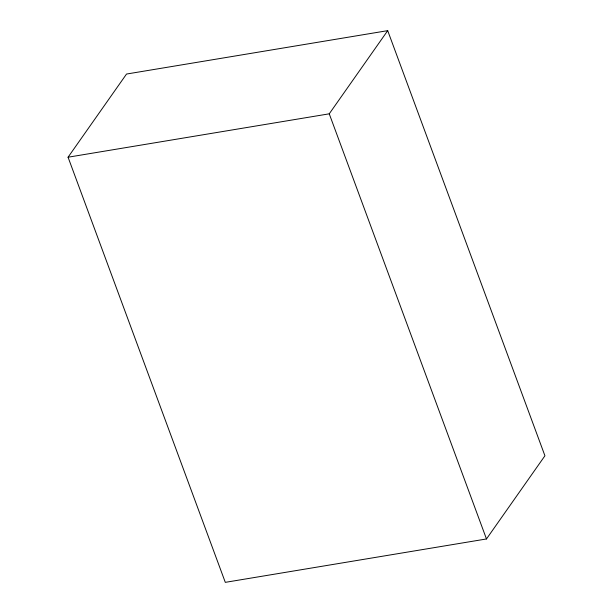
<?xml version="1.0" encoding="UTF-8"?>
<svg xmlns="http://www.w3.org/2000/svg" width="613" height="613" viewBox="0 0 613 613"><rect width="100%" height="100%" fill="white"/><g stroke="black" fill="none" stroke-linecap="round" stroke-linejoin="round"><path stroke-width="0.92" d="M68.066 157.212L126.523 74.043L387.7 30.65L544.934 455.788L486.477 538.957L225.3 582.35L68.066 157.212L329.25 113.819L387.7 30.65M329.25 113.819L486.477 538.957"/></g></svg>
